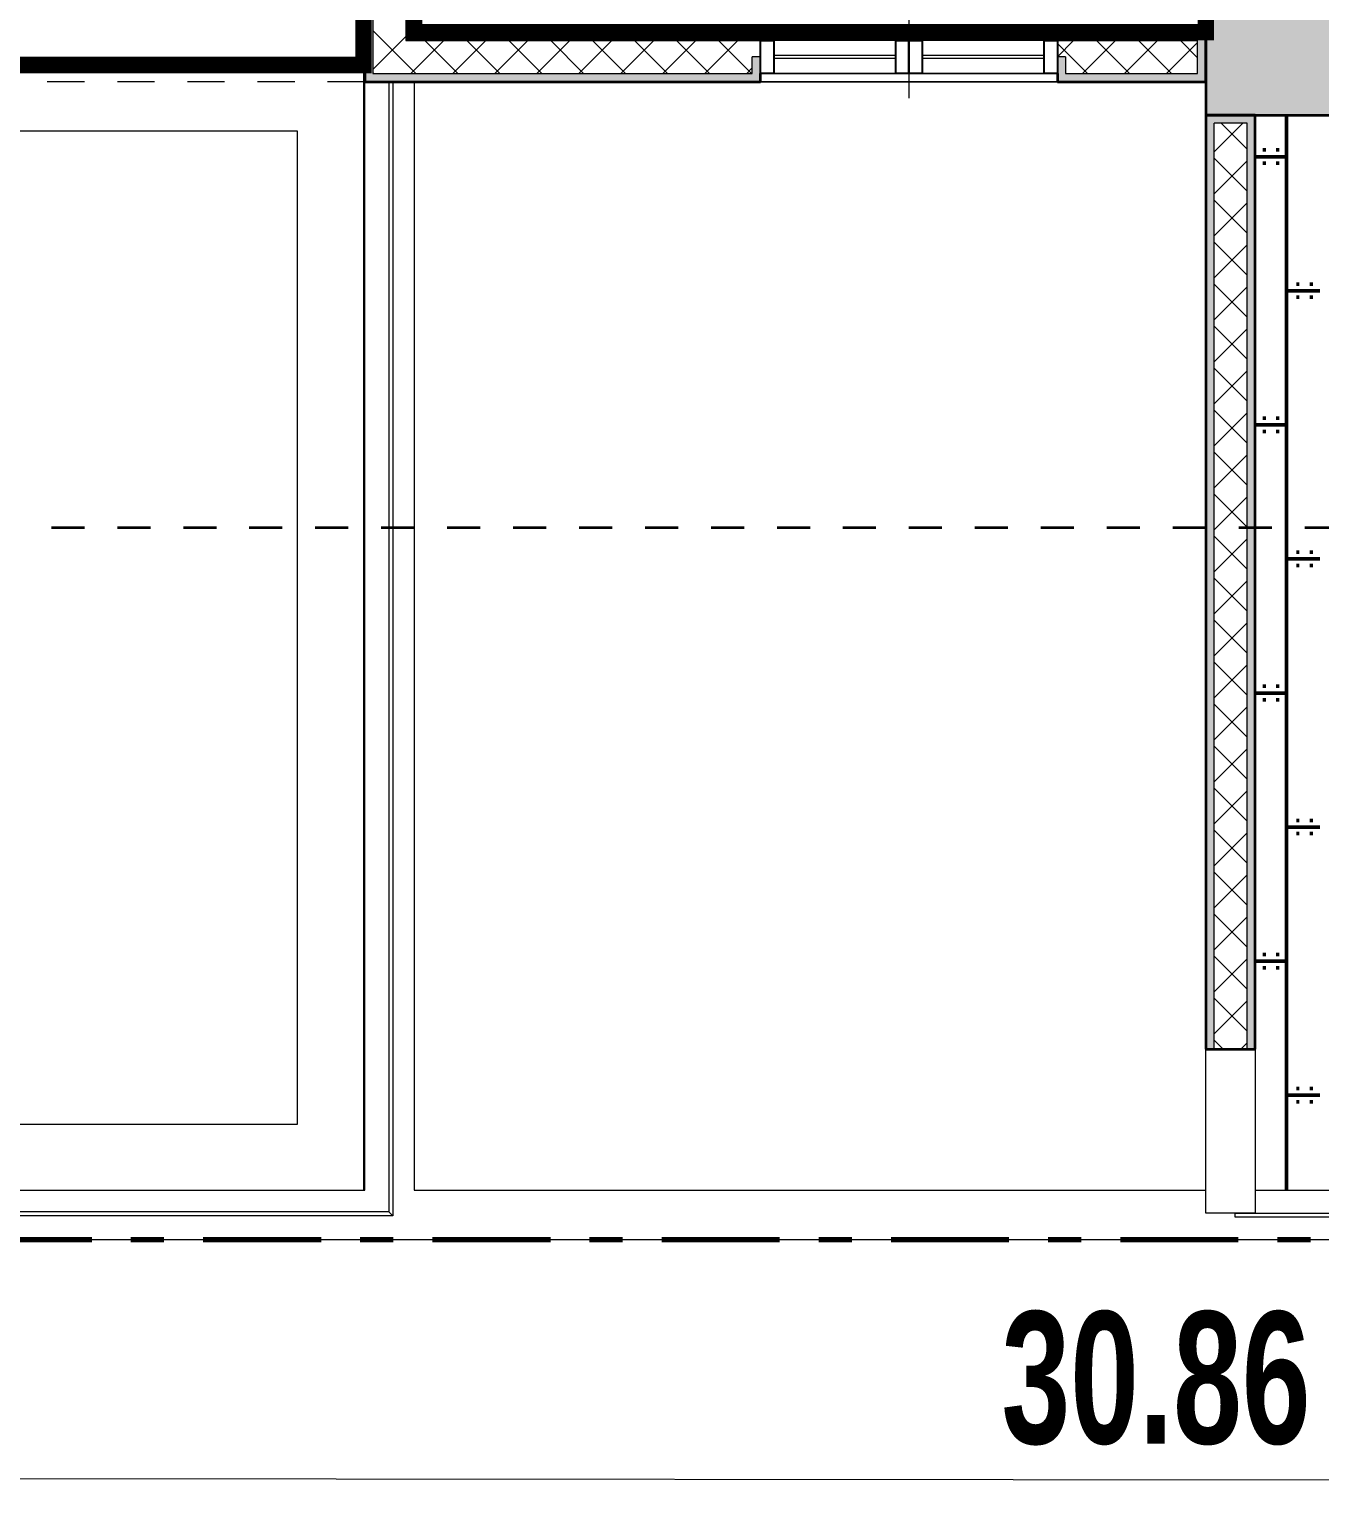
# Model space of a CAD drawing. Header units: metres. Extents: x -144 to 1000, y -717 to 29.
# Drawn here: x 458.697 to 462.611, y -572.268 to -567.859 of the extents above; entities that cross this region are included whole.
import ezdxf

# ---------------------------------------------------------------- set-up
doc = ezdxf.new("R2010")
doc.units = ezdxf.units.M
for name, pattern in [('Basculante', [0.11625, 0.075, -0.04125]), ('basculante modificado', [0.18, 0.1125, -0.0675]), ('Dash Dot 3_16_', [0.595313, 0.357187, -0.119063, 0, -0.119063])]:
    doc.linetypes.add(name, pattern=pattern)
doc.layers.get('0').update_dxf_attribs({"color": 1})
doc.layers.add('00-MEDICION', color=30, linetype='Continuous')
for name, color, linetype, lineweight in [('A-ANNO-DIMS', 1, 'Continuous', 9), ('A-DETL', 1, 'Continuous', 9), ('A-DETL-GENF', 1, 'Continuous', 9), ('A-DETL-THIN', 1, 'Continuous', 9), ('A-FLOR', 2, 'Continuous', 9), ('A-FLOR-HRAL', 1, 'Continuous', 9), ('A-FLOR-PATT', 8, 'Continuous', 50), ('A-GLAZ', 1, 'Continuous', 9), ('A-WALL', 4, 'Continuous', 9), ('S-COLS', 7, 'Continuous', 9)]:
    doc.layers.add(name, color=color, linetype=linetype, lineweight=lineweight)
doc.layers.add('A-WALL-PATT', color=7, linetype='Continuous', lineweight=35, true_color=0x9c9c9c)
doc.styles.add('Britannic Bold_B_1', font='', dxfattribs={"width": 0.7, "height": 0.4})
doc.styles.get('Britannic Bold_B_1').set_extended_font_data('Britannic Bold', bold=True)

# ---------------------------------------------------------------- blocks, each defined once
blk = doc.blocks.new('U')
at = {"layer": 'A-WALL-PATT', "true_color": 0x747474}
for points in [[(464.2625, -506.3589), (464.2625, -501.6599), (464.2375, -501.6599), (464.2375, -506.3589)], [(466.9377, -509.2907), (466.9377, -506.4599), (466.8127, -506.4599), (466.8127, -506.4849), (466.9127, -506.4849), (466.9127, -509.2907)]]:
    blk.add_hatch(color=8, dxfattribs=at).paths.add_polyline_path(points)
at = {"layer": 'A-WALL-PATT', "lineweight": 5, "true_color": 0x747474}
h = blk.add_hatch(color=8, dxfattribs=at)
h.paths.add_polyline_path([(464.3646, -506.2339), (464.3875, -506.2339), (464.3875, -503.7599), (464.3625, -503.7599), (464.3625, -506.2339)])
h.paths.add_polyline_path([(464.3625, -503.6099), (464.3875, -503.6099), (464.3875, -501.7849), (464.3625, -501.7849), (464.3625, -503.6072)])
h = blk.add_hatch(color=8, dxfattribs=at)
h.paths.add_polyline_path([(464.9877, -506.3589), (465.4377, -506.3589), (465.4377, -506.2839), (465.4127, -506.2839), (465.4127, -506.3339), (464.2625, -506.3339), (464.2626, -506.3589), (464.8915, -506.3589)])
h.paths.add_polyline_path([(466.7877, -506.3589), (466.7877, -506.2339), (466.7627, -506.2339), (466.7627, -506.3339), (466.3627, -506.3339), (466.3627, -506.2839), (466.3377, -506.2839), (466.3377, -506.3589), (466.7627, -506.3589)])
at = {"layer": 'A-WALL-PATT', "true_color": 0x747474}
h = blk.add_hatch(color=8, dxfattribs=at)
h.paths.add_polyline_path([(464.3875, -506.2339), (465.4377, -506.2339), (465.4377, -506.2089), (464.3875, -506.2092)])
h.paths.add_polyline_path([(466.7627, -506.2339), (466.7877, -506.2339), (466.7877, -506.2089), (466.3377, -506.2089), (466.3377, -506.2339), (466.3627, -506.2339)])
at = {"layer": 'A-WALL-PATT', "lineweight": 5, "true_color": 0x747474}
blk.add_hatch(color=8, dxfattribs=at).paths.add_polyline_path([(466.7877, -509.2907), (466.8127, -509.2907), (466.8127, -506.4599), (466.7877, -506.4599), (466.7877, -507.7577)])
at = {"layer": 'S-COLS', "true_color": 0x5c5c5c}
h = blk.add_hatch(color=251, dxfattribs=at)
h.paths.add_polyline_path([(476.8875, -506.46), (477.3875, -506.46), (477.3875, -505.56), (476.8875, -505.56), (476.8875, -506.4599)])
h.paths.add_polyline_path([(459.3418, -506.46), (459.5877, -506.46), (459.5877, -505.56), (459.0877, -505.56), (459.0877, -506.46)])
h.paths.add_polyline_path([(467.2877, -506.4599), (467.2877, -505.5599), (466.7877, -505.5599), (466.7877, -506.4599), (467.1113, -506.4599)])
h.paths.add_polyline_path([(476.9878, -498.7599), (477.3878, -498.7599), (477.3878, -498.06), (476.9878, -498.06), (476.9878, -498.4884)])
h.paths.add_polyline_path([(459.0877, -498.7599), (459.5877, -498.7599), (459.5877, -498.06), (459.0877, -498.06), (459.0877, -498.6957)])
h.paths.add_polyline_path([(473.5878, -498.7599), (473.5877, -495.6099), (473.0878, -495.61), (473.0878, -498.7599), (473.5877, -498.7599)])
h.paths.add_polyline_path([(462.9877, -498.7599), (464.9877, -498.7599), (464.9873, -498.26), (463.2875, -498.26), (463.2875, -496.11), (464.9878, -496.11), (464.9873, -495.61), (462.9875, -495.6101), (462.9875, -498.7599)])
h.paths.add_polyline_path([(467.2877, -498.7599), (467.2877, -497.8599), (466.7877, -497.8599), (466.7877, -498.7599), (467.1113, -498.7599)])
h.paths.add_polyline_path([(466.7878, -496.51), (467.2878, -496.51), (467.2878, -495.61), (466.7878, -495.61), (466.7878, -496.11)])
h.paths.add_polyline_path([(459.3625, -496.31), (459.5875, -496.31), (459.5875, -495.6089), (459.0875, -495.6089), (459.0875, -496.31), (459.3418, -496.31)])
h.paths.add_polyline_path([(477.1008, -496.31), (477.3878, -496.31), (477.3878, -495.6089), (476.9878, -495.6089), (476.9878, -496.31)])
h.paths.add_polyline_path([(466.7877, -487.61), (467.2877, -487.61), (467.2877, -486.71), (466.7877, -486.71), (466.7877, -487.3251)])
h.paths.add_polyline_path([(477.3877, -487.61), (477.3877, -486.7102), (476.8877, -486.7102), (476.8877, -487.61)])
h.paths.add_polyline_path([(459.8127, -487.01), (460.1877, -487.01), (460.1877, -486.51), (459.2877, -486.51), (459.2877, -487.01), (459.7127, -487.01)])
at = {"layer": 'A-ANNO-DIMS', "color": 5, "true_color": 0x0000ff}
blk.add_line((482.1826, -510.6083), (451.3207, -510.584), dxfattribs=at)
at = {"layer": 'A-DETL', "color": 7, "linetype": 'basculante modificado'}
blk.add_line((466.7877, -506.3589), (459.5877, -506.3589), dxfattribs=at)
at = {"layer": 'A-DETL', "color": 7, "linetype": 'Basculante', "lineweight": 35}
blk.add_line((459.0877, -507.7099), (477.3875, -507.7099), dxfattribs=at)
at = {"layer": 'A-DETL', "color": 7, "linetype": 'Dash Dot 3_16_', "lineweight": 70}
blk.add_line((482.1832, -509.8685), (451.3213, -509.8685), dxfattribs=at)
at = {"layer": 'A-DETL-GENF', "lineweight": 25}
for p, q in [((465.4377, -506.2339), (465.4777, -506.2339)), ((465.4377, -506.3339), (465.4377, -506.2339)), ((465.4777, -506.2339), (465.4777, -506.3339)), ((465.8477, -506.2339), (465.8877, -506.2339)), ((465.8477, -506.3339), (465.8477, -506.2339)), ((465.8877, -506.2339), (465.8877, -506.3339)), ((465.8877, -506.2339), (465.9277, -506.2339)), ((465.8877, -506.3339), (465.8877, -506.2339)), ((465.9277, -506.2339), (465.9277, -506.3339)), ((466.2977, -506.2339), (466.3377, -506.2339)), ((466.2977, -506.3339), (466.2977, -506.2339)), ((466.3377, -506.2339), (466.3377, -506.3339)), ((465.4777, -506.3339), (465.4377, -506.3339)), ((465.8877, -506.3339), (465.8477, -506.3339)), ((465.9277, -506.3339), (465.8877, -506.3339)), ((466.3377, -506.3339), (466.2977, -506.3339))]:
    blk.add_line(p, q, dxfattribs=at)
at = {"layer": 'A-DETL-GENF'}
for p, q in [((465.8477, -506.2339), (465.4777, -506.2339)), ((466.2977, -506.2339), (465.9277, -506.2339)), ((465.8477, -506.2789), (465.4777, -506.2789)), ((465.8477, -506.2889), (465.4777, -506.2889)), ((466.2977, -506.2789), (465.9277, -506.2789)), ((466.2977, -506.2889), (465.9277, -506.2889)), ((465.8477, -506.3339), (465.4777, -506.3339)), ((466.2977, -506.3339), (465.9277, -506.3339))]:
    blk.add_line(p, q, dxfattribs=at)
at = {"layer": 'A-DETL-THIN'}
for p, q in [((464.0341, -506.5084), (459.7877, -506.5084)), ((464.0341, -509.5185), (464.0341, -506.5084)), ((459.7877, -509.5185), (464.0341, -509.5185))]:
    blk.add_line(p, q, dxfattribs=at)
at = {"layer": 'A-FLOR'}
for p, q in [((464.3877, -505.2599), (464.3877, -506.2089)), ((466.7877, -506.36), (464.3877, -506.36)), ((464.3877, -506.36), (464.3877, -509.7185))]:
    blk.add_line(p, q, dxfattribs=at)
at = {"layer": 'A-FLOR-HRAL'}
for p, q in [((464.3107, -506.3589), (464.3107, -509.784)), ((464.3227, -506.3589), (464.3227, -509.796)), ((464.3227, -509.796), (459.5067, -509.796)), ((464.3107, -509.784), (459.5187, -509.784)), ((464.3227, -509.796), (464.3107, -509.784)), ((466.8766, -509.8), (466.8766, -509.788)), ((466.8766, -509.788), (478.4453, -509.788)), ((478.4573, -509.8), (466.8766, -509.8))]:
    blk.add_line(p, q, dxfattribs=at)
at = {"layer": 'A-FLOR-PATT', "color": 8, "true_color": 0x808080, "transparency": 33554559}
for p, q in [((467.0325, -506.4599), (467.0325, -509.7185)), ((466.9377, -506.5861), (467.0325, -506.5861)), ((466.9609, -506.5653), (466.9693, -506.5653)), ((467.0016, -506.5653), (467.01, -506.5653)), ((466.9609, -506.6061), (466.9693, -506.6061)), ((467.0016, -506.6061), (467.01, -506.6061)), ((467.0629, -506.9721), (467.0713, -506.9721)), ((467.1036, -506.9721), (467.112, -506.9721)), ((467.0319, -506.9921), (467.1335, -506.9921)), ((467.0629, -507.0121), (467.0713, -507.0121)), ((467.1036, -507.0121), (467.112, -507.0121)), ((466.9609, -507.3781), (466.9693, -507.3781)), ((467.0016, -507.3781), (467.01, -507.3781)), ((466.9377, -507.3989), (467.0325, -507.3989)), ((466.9609, -507.4189), (466.9693, -507.4189)), ((467.0016, -507.4189), (467.01, -507.4189)), ((467.0319, -507.8049), (467.1335, -507.8049)), ((467.0629, -507.7849), (467.0713, -507.7849)), ((467.1036, -507.7849), (467.112, -507.7849)), ((467.0629, -507.8249), (467.0713, -507.8249)), ((467.1036, -507.8249), (467.112, -507.8249)), ((466.9377, -508.2117), (467.0325, -508.2117)), ((466.9609, -508.1909), (466.9693, -508.1909)), ((467.0016, -508.1909), (467.01, -508.1909)), ((466.9609, -508.2317), (466.9693, -508.2317)), ((467.0016, -508.2317), (467.01, -508.2317)), ((467.0629, -508.5977), (467.0713, -508.5977)), ((467.1036, -508.5977), (467.112, -508.5977)), ((467.0319, -508.6177), (467.1335, -508.6177)), ((467.0629, -508.6377), (467.0713, -508.6377)), ((467.1036, -508.6377), (467.112, -508.6377)), ((466.9609, -509.0037), (466.9693, -509.0037)), ((467.0016, -509.0037), (467.01, -509.0037)), ((466.9377, -509.0245), (467.0325, -509.0245)), ((466.9609, -509.0445), (466.9693, -509.0445)), ((467.0016, -509.0445), (467.01, -509.0445)), ((467.0319, -509.4305), (467.1335, -509.4305)), ((467.0629, -509.4105), (467.0713, -509.4105)), ((467.0629, -509.4505), (467.0713, -509.4505)), ((467.1036, -509.4105), (467.112, -509.4105)), ((467.1036, -509.4505), (467.112, -509.4505))]:
    blk.add_line(p, q, dxfattribs=at)
at = {"layer": 'A-GLAZ'}
for p, q in [((465.8877, -506.1589), (465.8877, -506.4089)), ((465.4377, -506.3339), (465.4377, -506.2339)), ((465.8877, -506.2339), (465.4377, -506.2339)), ((465.8877, -506.3339), (465.8877, -506.2339)), ((465.8877, -506.3339), (465.8877, -506.2339)), ((466.3377, -506.2339), (465.8877, -506.2339)), ((466.3377, -506.3339), (466.3377, -506.2339)), ((465.4377, -506.3339), (465.8877, -506.3339)), ((465.8877, -506.3339), (466.3377, -506.3339))]:
    blk.add_line(p, q, dxfattribs=at)
at = {"layer": 'A-WALL', "lineweight": 35}
for p, q in [((464.2375, -501.6599), (464.2375, -506.3589)), ((464.3875, -506.2089), (464.3875, -503.7599)), ((465.4377, -506.2089), (464.3875, -506.2089)), ((465.4377, -506.2339), (465.4377, -506.2089)), ((466.7877, -506.2089), (466.3377, -506.2089)), ((466.3377, -506.2089), (466.3377, -506.2339)), ((466.7877, -506.3589), (466.7877, -506.2089)), ((464.2375, -506.3589), (465.4377, -506.3589)), ((465.4377, -506.3589), (465.4377, -506.3339)), ((466.3377, -506.3339), (466.3377, -506.3589)), ((466.3377, -506.3589), (466.7877, -506.3589)), ((466.7877, -506.4599), (466.7877, -509.2907)), ((466.9377, -506.4599), (466.7877, -506.4599)), ((466.9377, -509.2907), (466.9377, -506.4599)), ((466.7877, -509.2907), (466.9377, -509.2907))]:
    blk.add_line(p, q, dxfattribs=at)
at = {"layer": 'A-WALL'}
for p, q in [((464.2625, -501.6849), (464.2625, -506.3339)), ((464.3625, -501.7849), (464.3625, -506.2339)), ((464.3625, -506.2339), (465.4377, -506.2339)), ((465.4377, -506.2089), (466.3377, -506.2089)), ((466.3377, -506.2339), (466.7627, -506.2339)), ((466.7627, -506.3339), (466.7627, -506.2339)), ((459.5902, -506.3084), (464.2341, -506.3084)), ((464.2341, -506.3084), (464.2341, -509.7185)), ((465.4377, -506.2839), (465.4127, -506.2839)), ((465.4127, -506.3339), (465.4127, -506.2839)), ((466.3627, -506.2839), (466.3377, -506.2839)), ((466.3627, -506.2839), (466.3627, -506.3339)), ((464.2375, -509.7185), (464.2375, -506.3589)), ((464.2625, -506.3339), (465.4127, -506.3339)), ((464.3875, -506.3589), (464.3875, -509.7185)), ((466.3377, -506.3589), (465.4377, -506.3589)), ((466.3627, -506.3339), (466.7627, -506.3339)), ((466.8127, -509.2907), (466.8127, -506.4849)), ((466.9127, -506.4849), (466.8127, -506.4849)), ((466.9127, -509.2907), (466.9127, -506.4849)), ((466.7877, -509.788), (466.7877, -509.2907)), ((466.9377, -509.2907), (466.9377, -509.788)), ((459.5877, -509.7185), (464.2375, -509.7185)), ((464.3875, -509.7185), (466.7877, -509.7185)), ((466.9377, -509.7185), (478.3877, -509.7185)), ((466.9377, -509.788), (466.7877, -509.788)), ((478.5377, -509.8685), (453.4749, -509.8685))]:
    blk.add_line(p, q, dxfattribs=at)
at = {"layer": 'A-WALL-PATT', "color": 1, "lineweight": 5, "true_color": 0xff0000}
for p, q in [((464.3625, -506.3041), (464.2625, -506.2041)), ((464.2625, -506.3219), (464.3625, -506.2219)), ((464.3778, -506.3339), (464.4778, -506.2339)), ((464.5196, -506.3339), (464.4196, -506.2339)), ((464.505, -506.3339), (464.605, -506.2339)), ((464.6468, -506.3339), (464.5468, -506.2339)), ((464.6323, -506.3339), (464.7323, -506.2339)), ((464.7741, -506.3339), (464.6741, -506.2339)), ((464.7596, -506.3339), (464.8596, -506.2339)), ((464.9014, -506.3339), (464.8014, -506.2339)), ((464.8869, -506.3339), (464.9869, -506.2339)), ((465.0287, -506.3339), (464.9287, -506.2339)), ((465.0141, -506.3339), (465.1141, -506.2339)), ((465.156, -506.3339), (465.056, -506.2339)), ((465.1414, -506.3339), (465.2414, -506.2339)), ((465.2832, -506.3339), (465.1832, -506.2339)), ((465.2687, -506.3339), (465.3687, -506.2339)), ((465.4105, -506.3339), (465.3105, -506.2339)), ((466.3377, -506.2831), (466.3869, -506.2339)), ((466.4142, -506.3339), (466.5142, -506.2339)), ((466.556, -506.3339), (466.456, -506.2339)), ((466.5415, -506.3339), (466.6415, -506.2339)), ((466.6833, -506.3339), (466.5833, -506.2339)), ((466.7627, -506.286), (466.7106, -506.2339)), ((466.4288, -506.3339), (466.3377, -506.2429)), ((466.6688, -506.3339), (466.7627, -506.24)), ((464.3923, -506.3339), (464.3625, -506.3041)), ((465.396, -506.3339), (465.4127, -506.3172)), ((464.265, -506.3339), (464.2625, -506.3314)), ((466.8127, -506.5718), (466.8996, -506.4849)), ((466.9127, -506.5633), (466.8343, -506.4849)), ((466.9127, -506.6906), (466.8127, -506.5906)), ((466.8127, -506.6991), (466.9127, -506.5991)), ((466.9127, -506.8179), (466.8127, -506.7179)), ((466.8127, -506.8264), (466.9127, -506.7264)), ((466.9127, -506.9452), (466.8127, -506.8452)), ((466.8127, -506.9536), (466.9127, -506.8536)), ((466.9127, -507.0724), (466.8127, -506.9724)), ((466.8127, -507.0809), (466.9127, -506.9809)), ((466.9127, -507.1997), (466.8127, -507.0997)), ((466.8127, -507.2082), (466.9127, -507.1082)), ((466.9127, -507.327), (466.8127, -507.227)), ((466.8127, -507.3355), (466.9127, -507.2355)), ((466.9127, -507.4543), (466.8127, -507.3543)), ((466.8127, -507.4628), (466.9127, -507.3628)), ((466.9127, -507.5816), (466.8127, -507.4816)), ((466.8127, -507.59), (466.9127, -507.49)), ((466.9127, -507.7088), (466.8127, -507.6088)), ((466.8127, -507.7173), (466.9127, -507.6173)), ((466.9127, -507.8361), (466.8127, -507.7361)), ((466.8127, -507.8446), (466.9127, -507.7446)), ((466.9127, -507.9634), (466.8127, -507.8634)), ((466.8127, -507.9719), (466.9127, -507.8719)), ((466.9127, -508.0907), (466.8127, -507.9907)), ((466.8127, -508.0991), (466.9127, -507.9991)), ((466.9127, -508.218), (466.8127, -508.118)), ((466.8127, -508.2264), (466.9127, -508.1264)), ((466.9127, -508.3452), (466.8127, -508.2452)), ((466.8127, -508.3537), (466.9127, -508.2537)), ((466.9127, -508.4725), (466.8127, -508.3725)), ((466.8127, -508.481), (466.9127, -508.381)), ((466.9127, -508.5998), (466.8127, -508.4998)), ((466.8127, -508.6083), (466.9127, -508.5083)), ((466.9127, -508.7271), (466.8127, -508.6271)), ((466.8127, -508.7355), (466.9127, -508.6355)), ((466.9127, -508.8544), (466.8127, -508.7544)), ((466.8127, -508.8628), (466.9127, -508.7628)), ((466.9127, -508.9816), (466.8127, -508.8816)), ((466.8127, -508.9901), (466.9127, -508.8901)), ((466.9127, -509.1089), (466.8127, -509.0089)), ((466.8127, -509.1174), (466.9127, -509.0174)), ((466.9127, -509.2362), (466.8127, -509.1362)), ((466.8127, -509.2447), (466.9127, -509.1447)), ((466.84, -509.2907), (466.8127, -509.2635)), ((466.8939, -509.2907), (466.9127, -509.2719))]:
    blk.add_line(p, q, dxfattribs=at)
at = {"layer": 'S-COLS', "lineweight": 35}
for p, q in [((466.7877, -505.5599), (466.7877, -506.4599)), ((466.7877, -506.4599), (467.2877, -506.4599))]:
    blk.add_line(p, q, dxfattribs=at)
at = {"layer": 'A-ANNO-DIMS', "color": 5, "true_color": 0x0000ff, "insert": (466.1686, -510.0856), "char_height": 0.4, "width": 1.400284, "attachment_point": 1, "rotation": 359.9548, "line_spacing_factor": 1.000203, "style": 'Britannic Bold_B_1'}
blk.add_mtext('30.86', dxfattribs=at)

msp = doc.modelspace()

# ---------------------------------------------------------------- linework, layer by layer
at = {"layer": '00-MEDICION'}
msp.add_lwpolyline([(458.6148, -560.4201, 0.05, 0.05, 0), (463.9148, -560.4199, 0.05, 0.05, 0), (463.9148, -561.9199, 0.05, 0.05, 0), (461.465, -561.9199, 0.05, 0.05, 0), (461.465, -563.3199, 0.05, 0.05, 0), (459.7148, -563.3199, 0.05, 0.05, 0), (459.7113, -567.9684, 0.05, 0.05, 0), (455.0675, -567.9684, 0.05, 0.05, 0)], format="xyseb", dxfattribs=at)
at = {"layer": '00-MEDICION', "const_width": 0.05}
msp.add_lwpolyline([(462.265, -567.2199), (462.265, -567.8689), (459.865, -567.8689), (459.8648, -565.4199)], dxfattribs=at)

# ---------------------------------------------------------------- block references
at = {"color": 3}
msp.add_blockref('U', (-4.5227, -61.66), dxfattribs=at)

doc.saveas('drawing.dxf')
